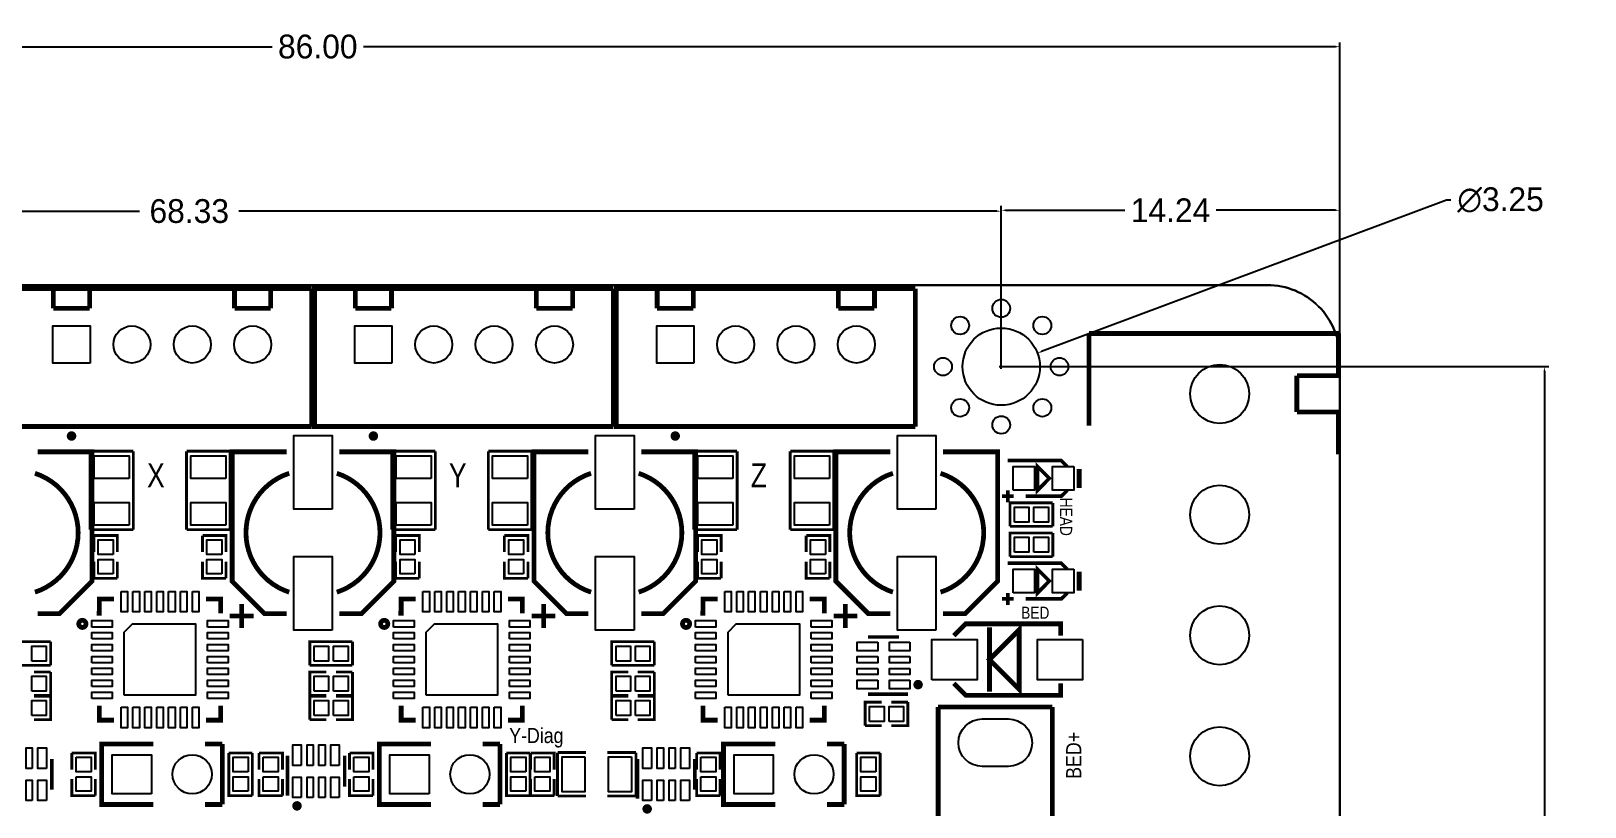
# Model space of a CAD drawing. Extents: x -24 to 87, y -10 to 57.
# Drawn here: x 21.4 to 86.8, y 24 to 56.7 of the extents above; entities that cross this region are included whole.
import ezdxf

# ---------------------------------------------------------------- set-up
doc = ezdxf.new("R2010")
doc.units = 0
doc.header["$MEASUREMENT"] = 0
doc.layers.get('0').update_dxf_attribs({"linetype": 'CONTINUOUS'})
doc.layers.get('Defpoints').update_dxf_attribs({"linetype": 'CONTINUOUS'})
doc.layers.add('ASSEMBLY', color=12, linetype='CONTINUOUS')
doc.dimstyles.get("Standard").update_dxf_attribs({"dimtxt": 0.18, "dimasz": 0.18, "dimexe": 0.18, "dimexo": 0.0625, "dimgap": 0.09, "dimtad": 0, "dimtih": 1, "dimtoh": 1, "dimzin": 0, "dimdsep": 46, "dimtxsty": 'STANDARD', "dimcen": 0.09, "dimadec": 0, "dimazin": 0, "dimtfac": 1, "dimtofl": 0, "dimtmove": 0, "dimatfit": 3, "dimfxl": 1, "dimtolj": 1, "dimtzin": 0, "dimarcsym": 0})

# ---------------------------------------------------------------- blocks, each defined once
blk = doc.blocks.new('*D8')
at = {"color": 0, "linetype": 'Continuous', "lineweight": -2}
for p, q in [((62.23, 42.608), (62.23, 49.302)), ((62.41, 49.122), (67.429, 49.122)), ((76.294, 49.122), (71.275, 49.122)), ((76.474, 41.163), (76.474, 49.302))]:
    blk.add_line(p, q, dxfattribs=at)
at = {"color": 0, "linetype": 'Continuous'}
for points in [[(62.41, 49.152), (62.41, 49.092), (62.23, 49.122)], [(76.294, 49.152), (76.294, 49.092), (76.474, 49.122)]]:
    blk.add_solid(points, dxfattribs=at)
at = {"layer": 'Defpoints', "color": 0, "linetype": 'Continuous'}
for p in [(62.23, 49.122), (62.23, 42.545), (76.474, 41.1)]:
    blk.add_point(p, dxfattribs=at)
at = {"color": 0, "linetype": 'Continuous', "insert": (69.352, 49.122), "char_height": 1, "attachment_point": 5}
blk.add_mtext('\\A1;14.24', dxfattribs=at)
blk = doc.blocks.new('*D9')
at = {"color": 0, "linetype": 'Continuous', "lineweight": -2}
for p, q in [((-6.096, 42.608), (-6.096, 49.263)), ((-5.916, 49.083), (25.977, 49.083)), ((62.05, 49.083), (30.157, 49.083)), ((62.23, 42.608), (62.23, 49.263))]:
    blk.add_line(p, q, dxfattribs=at)
at = {"color": 0, "linetype": 'Continuous'}
for points in [[(-5.916, 49.113), (-5.916, 49.053), (-6.096, 49.083)], [(62.05, 49.113), (62.05, 49.053), (62.23, 49.083)]]:
    blk.add_solid(points, dxfattribs=at)
at = {"layer": 'Defpoints', "color": 0, "linetype": 'Continuous'}
for p in [(-6.096, 49.083), (-6.096, 42.545), (62.23, 42.545)]:
    blk.add_point(p, dxfattribs=at)
at = {"color": 0, "linetype": 'Continuous', "insert": (28.067, 49.083), "char_height": 1, "attachment_point": 5}
blk.add_mtext('\\A1;68.33', dxfattribs=at)
blk = doc.blocks.new('*D10')
at = {"color": 0, "linetype": 'Continuous', "lineweight": -2}
for p, q in [((-9.525, 40.936), (-9.525, 56.182)), ((-9.345, 56.002), (31.551, 56.002)), ((76.294, 56.002), (35.398, 56.002)), ((76.474, 37.379), (76.474, 56.182))]:
    blk.add_line(p, q, dxfattribs=at)
at = {"color": 0, "linetype": 'Continuous'}
for points in [[(-9.345, 56.032), (-9.345, 55.972), (-9.525, 56.002)], [(76.294, 56.032), (76.294, 55.972), (76.474, 56.002)]]:
    blk.add_solid(points, dxfattribs=at)
at = {"layer": 'Defpoints', "color": 0, "linetype": 'Continuous'}
for p in [(-9.525, 56.002), (-9.525, 40.873), (76.474, 37.317)]:
    blk.add_point(p, dxfattribs=at)
at = {"color": 0, "linetype": 'Continuous', "insert": (33.475, 56.002), "char_height": 1, "attachment_point": 5}
blk.add_mtext('\\A1;86.00', dxfattribs=at)
blk = doc.blocks.new('*D13')
at = {"color": 0, "linetype": 'Continuous', "lineweight": -2}
for p, q in [((62.292, 42.545), (85.263, 42.545)), ((85.083, 42.365), (85.083, 22.561)), ((85.083, 1.577), (85.083, 21.381)), ((72.707, 1.397), (85.263, 1.397))]:
    blk.add_line(p, q, dxfattribs=at)
at = {"color": 0, "linetype": 'Continuous'}
for points in [[(85.053, 42.365), (85.113, 42.365), (85.083, 42.545)], [(85.053, 1.577), (85.113, 1.577), (85.083, 1.397)]]:
    blk.add_solid(points, dxfattribs=at)
at = {"layer": 'Defpoints', "color": 0, "linetype": 'Continuous'}
for p in [(62.23, 42.545), (72.644, 1.397), (85.083, 1.397)]:
    blk.add_point(p, dxfattribs=at)
at = {"color": 0, "linetype": 'Continuous', "insert": (85.083, 21.971), "char_height": 1, "attachment_point": 5}
blk.add_mtext('\\A1;41.15', dxfattribs=at)
blk = doc.blocks.new('*D15')
at = {"color": 0, "linetype": 'Continuous', "lineweight": -2}
for p, q in [((80.969, 49.554), (63.921, 43.178)), ((81.149, 49.554), (80.969, 49.554)), ((62.14, 42.545), (62.32, 42.545)), ((62.23, 42.455), (62.23, 42.635))]:
    blk.add_line(p, q, dxfattribs=at)
at = {"color": 0, "linetype": 'Continuous'}
blk.add_solid([(63.911, 43.206), (63.932, 43.149), (63.753, 43.115)], dxfattribs=at)
at = {"layer": 'Defpoints', "color": 0, "linetype": 'Continuous'}
for p in [(63.753, 43.115), (60.707, 41.975)]:
    blk.add_point(p, dxfattribs=at)
at = {"color": 0, "linetype": 'Continuous', "insert": (83.239, 49.554), "char_height": 1, "attachment_point": 5}
blk.add_mtext('\\A1;∅3.25', dxfattribs=at)

msp = doc.modelspace()

# ---------------------------------------------------------------- linework, layer by layer
at = {"layer": 'ASSEMBLY'}
msp.add_lwpolyline([(73.42632, 45.974), (-6.477, 45.974, 0.414214), (-9.525, 42.926), (-9.525, 1.016, 0.414214), (-6.477, -2.032), (73.42632, -2.032, 0.414214), (76.47432, 1.016), (76.47432, 42.926, 0.414214), (73.42632, 45.974)], format="xyb", dxfattribs=at)
for points in [[(76.47432, 42.926), (76.47432, 1.016, -0.414214), (73.42632, -2.032), (-6.477, -2.032, -0.414214), (-9.525, 1.016), (-9.525, 42.926, -0.414214), (-6.477, 45.974), (73.42632, 45.974, -0.414214)], [(61.42863, 27.72791), (62.52845, 27.72791, -1), (62.52845, 25.72893), (61.42863, 25.72893, -1)]]:
    msp.add_lwpolyline(points, format="xyb", close=True, dxfattribs=at)
for points, const_width in [([(23.99284, 40.02786), (20.63496, 40.02786), (20.63496, 45.82668), (23.99284, 45.82668)], 0.20066), ([(22.352, 45.00118), (22.352, 45.82668)], 0.20066), ([(23.876, 45.82668), (23.876, 45.00118)], 0.20066), ([(33.21304, 45.82668), (23.99284, 45.82668)], 0.20066), ([(29.972, 45.00118), (29.972, 45.82668)], 0.20066), ([(31.496, 45.82668), (31.496, 45.00118)], 0.20066), ([(33.21304, 40.02786), (33.21304, 45.82668)], 0.20066), ([(36.69284, 40.02786), (33.33496, 40.02786), (33.33496, 45.82668), (36.69284, 45.82668)], 0.20066), ([(35.052, 45.00118), (35.052, 45.82668)], 0.20066), ([(36.576, 45.82668), (36.576, 45.00118)], 0.20066), ([(45.91304, 45.82668), (36.69284, 45.82668)], 0.20066), ([(42.672, 45.00118), (42.672, 45.82668)], 0.20066), ([(44.196, 45.82668), (44.196, 45.00118)], 0.20066), ([(45.91304, 40.02786), (45.91304, 45.82668)], 0.20066), ([(49.39284, 40.02786), (46.03496, 40.02786), (46.03496, 45.82668), (49.39284, 45.82668)], 0.20066), ([(47.752, 45.00118), (47.752, 45.82668)], 0.20066), ([(49.276, 45.82668), (49.276, 45.00118)], 0.20066), ([(58.61304, 45.82668), (49.39284, 45.82668)], 0.20066), ([(55.372, 45.00118), (55.372, 45.82668)], 0.20066), ([(56.896, 45.82668), (56.896, 45.00118)], 0.20066), ([(58.61304, 40.02786), (58.61304, 45.82668)], 0.20066), ([(23.876, 45.00118), (22.352, 45.00118)], 0.20066), ([(31.496, 45.00118), (29.972, 45.00118)], 0.20066), ([(36.576, 45.00118), (35.052, 45.00118)], 0.20066), ([(44.196, 45.00118), (42.672, 45.00118)], 0.20066), ([(49.276, 45.00118), (47.752, 45.00118)], 0.20066), ([(56.896, 45.00118), (55.372, 45.00118)], 0.20066), ([(76.42098, 43.93946), (65.92062, 43.93946)], 0.20066), ([(65.92062, 40.05834), (65.92062, 43.93946)], 0.20066), ([(76.42098, 42.16146), (76.42098, 43.93946)], 0.20066), ([(74.66838, 40.63746), (74.66838, 42.16146)], 0.20066), ([(74.66838, 42.16146), (76.42098, 42.16146)], 0.20066), ([(76.42098, 40.63746), (74.66838, 40.63746)], 0.20066), ([(76.42098, 40.63746), (76.42098, 38.85946)], 0.20066), ([(23.99284, 40.02786), (33.21304, 40.02786)], 0.20066), ([(36.69284, 40.02786), (45.91304, 40.02786)], 0.20066), ([(49.39284, 40.02786), (58.61304, 40.02786)], 0.20066), ([(21.68398, 38.96106), (23.97506, 38.96106), (23.97506, 33.52038), (22.61362, 32.15894), (21.68398, 32.15894)], 0.20066), ([(23.8887, 38.989), (25.7175, 38.989)], 0.11938), ([(23.8887, 35.687), (23.8887, 38.989)], 0.11938), ([(25.7175, 38.989), (25.7175, 35.687)], 0.11938), ([(27.9527, 38.989), (29.7815, 38.989)], 0.11938), ([(27.9527, 35.687), (27.9527, 38.989)], 0.11938), ([(29.7815, 38.989), (29.7815, 35.687)], 0.11938), ([(32.16402, 38.96106), (29.87294, 38.96106), (29.87294, 33.52038), (31.23438, 32.15894), (32.16402, 32.15894)], 0.20066), ([(34.38398, 38.96106), (36.67506, 38.96106), (36.67506, 33.52038), (35.31362, 32.15894), (34.38398, 32.15894)], 0.20066), ([(36.5887, 38.989), (38.4175, 38.989)], 0.11938), ([(36.5887, 35.687), (36.5887, 38.989)], 0.11938), ([(38.4175, 38.989), (38.4175, 35.687)], 0.11938), ([(40.6527, 38.989), (42.4815, 38.989)], 0.11938), ([(40.6527, 35.687), (40.6527, 38.989)], 0.11938), ([(42.4815, 38.989), (42.4815, 35.687)], 0.11938), ([(44.86402, 38.96106), (42.57294, 38.96106), (42.57294, 33.52038), (43.93438, 32.15894), (44.86402, 32.15894)], 0.20066), ([(47.08398, 38.96106), (49.37506, 38.96106), (49.37506, 33.52038), (48.01362, 32.15894), (47.08398, 32.15894)], 0.20066), ([(49.2887, 38.989), (51.1175, 38.989)], 0.11938), ([(49.2887, 35.687), (49.2887, 38.989)], 0.11938), ([(51.1175, 38.989), (51.1175, 35.687)], 0.11938), ([(53.3527, 38.989), (55.1815, 38.989)], 0.11938), ([(53.3527, 35.687), (53.3527, 38.989)], 0.11938), ([(55.1815, 38.989), (55.1815, 35.687)], 0.11938), ([(57.56402, 38.96106), (55.27294, 38.96106), (55.27294, 33.52038), (56.63438, 32.15894), (57.56402, 32.15894)], 0.20066), ([(59.78398, 38.96106), (62.07506, 38.96106), (62.07506, 33.52038), (60.71362, 32.15894), (59.78398, 32.15894)], 0.20066), ([(62.50686, 38.5953), (64.7573, 38.5953), (65.00876, 38.34638)], 0.14986), ([(64.25692, 37.846), (63.75908, 37.34562), (63.75908, 38.34638), (64.25692, 37.846)], 0.14986), ([(65.50914, 38.24478), (65.50914, 37.44722)], 0.20066), ([(62.50686, 37.34562), (62.50686, 36.84524)], 0.14986), ([(65.00876, 37.34562), (64.7573, 37.0967), (63.2587, 37.0967)], 0.14986), ([(62.75832, 37.0967), (62.25794, 37.0967)], 0.14986), ([(64.39916, 36.8173), (62.60084, 36.8173), (62.60084, 35.8267)], 0.11938), ([(64.39916, 35.8267), (64.39916, 36.8173)], 0.11938), ([(25.7175, 35.687), (23.8887, 35.687)], 0.11938), ([(25.0444, 34.74466), (25.0444, 35.44316), (24.0538, 35.44316)], 0.11938), ([(24.0538, 34.74466), (24.0538, 35.44316)], 0.11938), ([(29.7815, 35.687), (27.9527, 35.687)], 0.11938), ([(29.6164, 34.74466), (29.6164, 35.44316), (28.6258, 35.44316)], 0.11938), ([(28.6258, 34.74466), (28.6258, 35.44316)], 0.11938), ([(38.4175, 35.687), (36.5887, 35.687)], 0.11938), ([(37.7444, 34.74466), (37.7444, 35.44316), (36.7538, 35.44316)], 0.11938), ([(36.7538, 34.74466), (36.7538, 35.44316)], 0.11938), ([(42.4815, 35.687), (40.6527, 35.687)], 0.11938), ([(42.3164, 34.74466), (42.3164, 35.44316), (41.3258, 35.44316)], 0.11938), ([(41.3258, 34.74466), (41.3258, 35.44316)], 0.11938), ([(51.1175, 35.687), (49.2887, 35.687)], 0.11938), ([(50.4444, 34.74466), (50.4444, 35.44316), (49.4538, 35.44316)], 0.11938), ([(49.4538, 34.74466), (49.4538, 35.44316)], 0.11938), ([(55.1815, 35.687), (53.3527, 35.687)], 0.11938), ([(55.0164, 34.74466), (55.0164, 35.44316), (54.0258, 35.44316)], 0.11938), ([(54.0258, 34.74466), (54.0258, 35.44316)], 0.11938), ([(64.39916, 35.8267), (62.60084, 35.8267)], 0.11938), ([(64.39916, 35.5473), (62.60084, 35.5473), (62.60084, 34.5567)], 0.11938), ([(64.39916, 34.5567), (64.39916, 35.5473)], 0.11938), ([(24.0538, 34.34334), (24.0538, 33.64484), (25.0444, 33.64484)], 0.11938), ([(25.0444, 34.34334), (25.0444, 33.64484)], 0.11938), ([(28.6258, 34.34334), (28.6258, 33.64484), (29.6164, 33.64484)], 0.11938), ([(29.6164, 34.34334), (29.6164, 33.64484)], 0.11938), ([(36.7538, 34.34334), (36.7538, 33.64484), (37.7444, 33.64484)], 0.11938), ([(37.7444, 34.34334), (37.7444, 33.64484)], 0.11938), ([(41.3258, 34.34334), (41.3258, 33.64484), (42.3164, 33.64484)], 0.11938), ([(42.3164, 34.34334), (42.3164, 33.64484)], 0.11938), ([(49.4538, 34.34334), (49.4538, 33.64484), (50.4444, 33.64484)], 0.11938), ([(50.4444, 34.34334), (50.4444, 33.64484)], 0.11938), ([(54.0258, 34.34334), (54.0258, 33.64484), (55.0164, 33.64484)], 0.11938), ([(55.0164, 34.34334), (55.0164, 33.64484)], 0.11938), ([(62.50686, 34.2773), (64.7573, 34.2773), (65.00876, 34.02838)], 0.14986), ([(64.39916, 34.5567), (62.60084, 34.5567)], 0.11938), ([(64.25692, 33.528), (63.75908, 33.02762), (63.75908, 34.02838), (64.25692, 33.528)], 0.14986), ([(65.50914, 33.92678), (65.50914, 33.12922)], 0.20066), ([(24.17064, 32.16656), (24.28494, 32.16656), (24.28494, 32.77616), (24.89454, 32.77616)], 0.20066), ([(29.38526, 32.16656), (29.38526, 32.77616), (28.77566, 32.77616)], 0.20066), ([(36.87064, 32.16656), (36.98494, 32.16656), (36.98494, 32.77616), (37.59454, 32.77616)], 0.20066), ([(42.08526, 32.16656), (42.08526, 32.77616), (41.47566, 32.77616)], 0.20066), ([(49.57064, 32.16656), (49.68494, 32.16656), (49.68494, 32.77616), (50.29454, 32.77616)], 0.20066), ([(54.78526, 32.16656), (54.78526, 32.77616), (54.17566, 32.77616)], 0.20066), ([(62.75832, 32.7787), (62.25794, 32.7787)], 0.14986), ([(62.50686, 33.02762), (62.50686, 32.52724)], 0.14986), ([(65.00876, 33.02762), (64.7573, 32.7787), (63.2587, 32.7787)], 0.14986), ([(30.77464, 32.05988), (29.77388, 32.05988)], 0.20066), ([(30.27426, 32.56026), (30.27426, 31.5595)], 0.20066), ([(43.47464, 32.05988), (42.47388, 32.05988)], 0.20066), ([(42.97426, 32.56026), (42.97426, 31.5595)], 0.20066), ([(56.17464, 32.05988), (55.17388, 32.05988)], 0.20066), ([(55.67426, 32.56026), (55.67426, 31.5595)], 0.20066), ([(60.23356, 31.22676), (60.73394, 31.72714), (64.73444, 31.72714), (64.73444, 31.22676)], 0.20066), ([(61.7347, 30.226), (62.98438, 28.97632), (62.98438, 31.47568), (61.7347, 30.226)], 0.20066), ([(61.7347, 31.57474), (61.7347, 28.87726)], 0.20066), ([(22.23516, 30.9753), (20.43684, 30.9753), (20.43684, 29.9847)], 0.11938), ([(22.23516, 29.9847), (22.23516, 30.9753)], 0.11938), ([(34.93516, 30.9753), (33.13684, 30.9753), (33.13684, 29.9847)], 0.11938), ([(34.93516, 29.9847), (34.93516, 30.9753)], 0.11938), ([(47.63516, 30.9753), (45.83684, 30.9753), (45.83684, 29.9847)], 0.11938), ([(47.63516, 29.9847), (47.63516, 30.9753)], 0.11938), ([(57.92724, 31.17596), (56.62676, 31.17596)], 0.14986), ([(22.23516, 29.9847), (20.43684, 29.9847)], 0.11938), ([(21.53666, 28.7147), (22.23516, 28.7147), (22.23516, 29.7053)], 0.11938), ([(21.53666, 29.7053), (22.23516, 29.7053)], 0.11938), ([(34.93516, 29.9847), (33.13684, 29.9847)], 0.11938), ([(33.83534, 29.7053), (33.13684, 29.7053), (33.13684, 28.7147)], 0.11938), ([(34.23666, 28.7147), (34.93516, 28.7147), (34.93516, 29.7053)], 0.11938), ([(34.23666, 29.7053), (34.93516, 29.7053)], 0.11938), ([(47.63516, 29.9847), (45.83684, 29.9847)], 0.11938), ([(46.53534, 29.7053), (45.83684, 29.7053), (45.83684, 28.7147)], 0.11938), ([(46.93666, 28.7147), (47.63516, 28.7147), (47.63516, 29.7053)], 0.11938), ([(46.93666, 29.7053), (47.63516, 29.7053)], 0.11938), ([(33.83534, 28.7147), (33.13684, 28.7147)], 0.11938), ([(46.53534, 28.7147), (45.83684, 28.7147)], 0.11938), ([(58.30824, 28.76804), (56.62676, 28.76804)], 0.14986), ([(64.73444, 29.22524), (64.73444, 28.72486), (60.73394, 28.72486), (60.23356, 29.22524)], 0.20066), ([(21.53666, 27.6987), (22.23516, 27.6987), (22.23516, 28.6893)], 0.11938), ([(21.53666, 28.6893), (22.23516, 28.6893)], 0.11938), ([(24.28494, 28.28544), (24.28494, 27.67584), (24.89454, 27.67584)], 0.20066), ([(29.38526, 28.28544), (29.38526, 27.67584), (28.77566, 27.67584)], 0.20066), ([(33.83534, 28.6893), (33.13684, 28.6893), (33.13684, 27.6987)], 0.11938), ([(34.23666, 27.6987), (34.93516, 27.6987), (34.93516, 28.6893)], 0.11938), ([(34.23666, 28.6893), (34.93516, 28.6893)], 0.11938), ([(36.98494, 28.28544), (36.98494, 27.67584), (37.59454, 27.67584)], 0.20066), ([(42.08526, 28.28544), (42.08526, 27.67584), (41.47566, 27.67584)], 0.20066), ([(46.53534, 28.6893), (45.83684, 28.6893), (45.83684, 27.6987)], 0.11938), ([(46.93666, 27.6987), (47.63516, 27.6987), (47.63516, 28.6893)], 0.11938), ([(46.93666, 28.6893), (47.63516, 28.6893)], 0.11938), ([(49.68494, 28.28544), (49.68494, 27.67584), (50.29454, 27.67584)], 0.20066), ([(54.78526, 28.28544), (54.78526, 27.67584), (54.17566, 27.67584)], 0.20066), ([(57.20334, 28.4353), (56.50484, 28.4353), (56.50484, 27.4447)], 0.11938), ([(57.60466, 27.4447), (58.30316, 27.4447), (58.30316, 28.4353)], 0.11938), ([(57.60466, 28.4353), (58.30316, 28.4353)], 0.11938), ([(59.5757, 28.22702), (59.5757, 13.52804)], 0.20066), ([(64.3763, 28.22702), (59.5757, 28.22702)], 0.20066), ([(64.3763, 28.22702), (64.3763, 13.52804)], 0.20066), ([(33.83534, 27.6987), (33.13684, 27.6987)], 0.11938), ([(46.53534, 27.6987), (45.83684, 27.6987)], 0.11938), ([(57.20334, 27.4447), (56.50484, 27.4447)], 0.11938), ([(24.1173, 25.60066), (24.1173, 26.29916), (23.1267, 26.29916)], 0.11938), ([(23.1267, 25.60066), (23.1267, 26.29916)], 0.11938), ([(26.56078, 24.13), (24.38146, 24.13), (24.38146, 26.67), (26.56078, 26.67)], 0.20066), ([(29.46146, 26.67), (28.73248, 26.67)], 0.20066), ([(29.46146, 24.13), (29.46146, 26.67)], 0.20066), ([(29.7307, 26.29916), (29.7307, 24.50084), (30.7213, 24.50084)], 0.11938), ([(30.7213, 26.29916), (29.7307, 26.29916)], 0.11938), ([(30.7213, 26.29916), (30.7213, 24.50084)], 0.11938), ([(31.9913, 25.60066), (31.9913, 26.29916), (31.0007, 26.29916)], 0.11938), ([(31.0007, 25.60066), (31.0007, 26.29916)], 0.11938), ([(32.19704, 24.49576), (32.19704, 26.17724)], 0.14986), ([(34.60496, 24.87676), (34.60496, 26.17724)], 0.14986), ([(35.8013, 25.60066), (35.8013, 26.29916), (34.8107, 26.29916)], 0.11938), ([(34.8107, 25.60066), (34.8107, 26.29916)], 0.11938), ([(38.24478, 24.13), (36.06546, 24.13), (36.06546, 26.67), (38.24478, 26.67)], 0.20066), ([(41.14546, 26.67), (40.41648, 26.67)], 0.20066), ([(41.14546, 24.13), (41.14546, 26.67)], 0.20066), ([(41.4147, 26.29916), (41.4147, 24.50084), (42.4053, 24.50084)], 0.11938), ([(42.4053, 26.29916), (41.4147, 26.29916)], 0.11938), ([(42.4053, 26.29916), (42.4053, 24.50084)], 0.11938), ([(43.4213, 25.60066), (43.4213, 26.29916), (42.4307, 26.29916)], 0.11938), ([(42.4307, 25.60066), (42.4307, 26.29916)], 0.11938), ([(43.561, 26.3144), (44.76242, 26.3144)], 0.11938), ([(43.561, 24.4856), (43.561, 26.3144)], 0.11938), ([(46.863, 26.3144), (45.66158, 26.3144)], 0.11938), ([(46.863, 26.3144), (46.863, 24.4856)], 0.11938), ([(50.4063, 25.60066), (50.4063, 26.29916), (49.4157, 26.29916)], 0.11938), ([(49.4157, 25.60066), (49.4157, 26.29916)], 0.11938), ([(52.72278, 24.13), (50.54346, 24.13), (50.54346, 26.67), (52.72278, 26.67)], 0.20066), ([(55.62346, 26.67), (54.89448, 26.67)], 0.20066), ([(55.62346, 24.13), (55.62346, 26.67)], 0.20066), ([(56.1467, 26.29916), (56.1467, 24.50084), (57.1373, 24.50084)], 0.11938), ([(57.1373, 26.29916), (56.1467, 26.29916)], 0.11938), ([(57.1373, 26.29916), (57.1373, 24.50084)], 0.11938), ([(22.28596, 24.74976), (22.28596, 26.05024)], 0.14986), ([(46.92904, 24.36876), (46.92904, 26.05024)], 0.14986), ([(49.33696, 24.74976), (49.33696, 26.05024)], 0.14986), ([(23.1267, 25.19934), (23.1267, 24.50084), (24.1173, 24.50084)], 0.11938), ([(24.1173, 25.19934), (24.1173, 24.50084)], 0.11938), ([(31.0007, 25.19934), (31.0007, 24.50084), (31.9913, 24.50084)], 0.11938), ([(31.9913, 25.19934), (31.9913, 24.50084)], 0.11938), ([(34.8107, 25.19934), (34.8107, 24.50084), (35.8013, 24.50084)], 0.11938), ([(35.8013, 25.19934), (35.8013, 24.50084)], 0.11938), ([(42.4307, 25.19934), (42.4307, 24.50084), (43.4213, 24.50084)], 0.11938), ([(43.4213, 25.19934), (43.4213, 24.50084)], 0.11938), ([(49.4157, 25.19934), (49.4157, 24.50084), (50.4063, 24.50084)], 0.11938), ([(50.4063, 25.19934), (50.4063, 24.50084)], 0.11938), ([(28.73248, 24.13), (29.46146, 24.13)], 0.20066), ([(40.41648, 24.13), (41.14546, 24.13)], 0.20066), ([(43.561, 24.4856), (44.76242, 24.4856)], 0.11938), ([(46.863, 24.4856), (45.66158, 24.4856)], 0.11938), ([(54.89448, 24.13), (55.62346, 24.13)], 0.20066)]:
    msp.add_lwpolyline(points, dxfattribs=dict(at, const_width=const_width))
for points in [[(23.89378, 42.6974), (22.33422, 42.6974), (22.33422, 44.25696), (23.89378, 44.25696)], [(36.59378, 42.6974), (35.03422, 42.6974), (35.03422, 44.25696), (36.59378, 44.25696)], [(49.29378, 42.6974), (47.73422, 42.6974), (47.73422, 44.25696), (49.29378, 44.25696)], [(34.08426, 36.55568), (32.46374, 36.55568), (32.46374, 39.65448), (34.08426, 39.65448)], [(46.78426, 36.55568), (45.16374, 36.55568), (45.16374, 39.65448), (46.78426, 39.65448)], [(59.48426, 36.55568), (57.86374, 36.55568), (57.86374, 39.65448), (59.48426, 39.65448)], [(25.53843, 37.83838), (24.06777, 37.83838), (24.06777, 38.7985), (25.53843, 38.7985)], [(29.60243, 37.83838), (28.13177, 37.83838), (28.13177, 38.7985), (29.60243, 38.7985)], [(38.23843, 37.83838), (36.76777, 37.83838), (36.76777, 38.7985), (38.23843, 38.7985)], [(42.30243, 37.83838), (40.83177, 37.83838), (40.83177, 38.7985), (42.30243, 38.7985)], [(50.93843, 37.83838), (49.46777, 37.83838), (49.46777, 38.7985), (50.93843, 38.7985)], [(55.00243, 37.83838), (53.53177, 37.83838), (53.53177, 38.7985), (55.00243, 38.7985)], [(62.73292, 37.34562), (62.73292, 38.34638), (63.63208, 38.34638), (63.63208, 37.34562)], [(65.28308, 38.34638), (65.28308, 37.34562), (64.38392, 37.34562), (64.38392, 38.34638)], [(25.53843, 35.8775), (24.06777, 35.8775), (24.06777, 36.83762), (25.53843, 36.83762)], [(29.60243, 35.8775), (28.13177, 35.8775), (28.13177, 36.83762), (29.60243, 36.83762)], [(38.23843, 35.8775), (36.76777, 35.8775), (36.76777, 36.83762), (38.23843, 36.83762)], [(42.30243, 35.8775), (40.83177, 35.8775), (40.83177, 36.83762), (42.30243, 36.83762)], [(50.93843, 35.8775), (49.46777, 35.8775), (49.46777, 36.83762), (50.93843, 36.83762)], [(55.00243, 35.8775), (53.53177, 35.8775), (53.53177, 36.83762), (55.00243, 36.83762)], [(62.78626, 36.00704), (62.78626, 36.63696), (63.39586, 36.63696), (63.39586, 36.00704)], [(63.60414, 36.00704), (63.60414, 36.63696), (64.21374, 36.63696), (64.21374, 36.00704)], [(62.78626, 34.73704), (62.78626, 35.36696), (63.39586, 35.36696), (63.39586, 34.73704)], [(63.60414, 34.73704), (63.60414, 35.36696), (64.21374, 35.36696), (64.21374, 34.73704)], [(24.86406, 34.64814), (24.23414, 34.64814), (24.23414, 35.25774), (24.86406, 35.25774)], [(29.43606, 34.64814), (28.80614, 34.64814), (28.80614, 35.25774), (29.43606, 35.25774)], [(37.56406, 34.64814), (36.93414, 34.64814), (36.93414, 35.25774), (37.56406, 35.25774)], [(42.13606, 34.64814), (41.50614, 34.64814), (41.50614, 35.25774), (42.13606, 35.25774)], [(50.26406, 34.64814), (49.63414, 34.64814), (49.63414, 35.25774), (50.26406, 35.25774)], [(54.83606, 34.64814), (54.20614, 34.64814), (54.20614, 35.25774), (54.83606, 35.25774)], [(24.86406, 33.83026), (24.23414, 33.83026), (24.23414, 34.43986), (24.86406, 34.43986)], [(29.43606, 33.83026), (28.80614, 33.83026), (28.80614, 34.43986), (29.43606, 34.43986)], [(34.08426, 31.46552), (32.46374, 31.46552), (32.46374, 34.56432), (34.08426, 34.56432)], [(37.56406, 33.83026), (36.93414, 33.83026), (36.93414, 34.43986), (37.56406, 34.43986)], [(42.13606, 33.83026), (41.50614, 33.83026), (41.50614, 34.43986), (42.13606, 34.43986)], [(46.78426, 31.46552), (45.16374, 31.46552), (45.16374, 34.56432), (46.78426, 34.56432)], [(50.26406, 33.83026), (49.63414, 33.83026), (49.63414, 34.43986), (50.26406, 34.43986)], [(54.83606, 33.83026), (54.20614, 33.83026), (54.20614, 34.43986), (54.83606, 34.43986)], [(59.48426, 31.46552), (57.86374, 31.46552), (57.86374, 34.56432), (59.48426, 34.56432)], [(62.73292, 33.02762), (62.73292, 34.02838), (63.63208, 34.02838), (63.63208, 33.02762)], [(65.28308, 34.02838), (65.28308, 33.02762), (64.38392, 33.02762), (64.38392, 34.02838)], [(25.19934, 33.09239), (25.46858, 33.09239), (25.46858, 32.23133), (25.19934, 32.23133)], [(25.69972, 33.09239), (25.96896, 33.09239), (25.96896, 32.23133), (25.69972, 32.23133)], [(26.2001, 33.09239), (26.46934, 33.09239), (26.46934, 32.23133), (26.2001, 32.23133)], [(26.70048, 33.09239), (26.96972, 33.09239), (26.96972, 32.23133), (26.70048, 32.23133)], [(27.20086, 33.09239), (27.4701, 33.09239), (27.4701, 32.23133), (27.20086, 32.23133)], [(27.70124, 33.09239), (27.97048, 33.09239), (27.97048, 32.23133), (27.70124, 32.23133)], [(28.20162, 33.09239), (28.47086, 33.09239), (28.47086, 32.23133), (28.20162, 32.23133)], [(37.89934, 33.09239), (38.16858, 33.09239), (38.16858, 32.23133), (37.89934, 32.23133)], [(38.39972, 33.09239), (38.66896, 33.09239), (38.66896, 32.23133), (38.39972, 32.23133)], [(38.9001, 33.09239), (39.16934, 33.09239), (39.16934, 32.23133), (38.9001, 32.23133)], [(39.40048, 33.09239), (39.66972, 33.09239), (39.66972, 32.23133), (39.40048, 32.23133)], [(39.90086, 33.09239), (40.1701, 33.09239), (40.1701, 32.23133), (39.90086, 32.23133)], [(40.40124, 33.09239), (40.67048, 33.09239), (40.67048, 32.23133), (40.40124, 32.23133)], [(40.90162, 33.09239), (41.17086, 33.09239), (41.17086, 32.23133), (40.90162, 32.23133)], [(50.59934, 33.09239), (50.86858, 33.09239), (50.86858, 32.23133), (50.59934, 32.23133)], [(51.09972, 33.09239), (51.36896, 33.09239), (51.36896, 32.23133), (51.09972, 32.23133)], [(51.6001, 33.09239), (51.86934, 33.09239), (51.86934, 32.23133), (51.6001, 32.23133)], [(52.10048, 33.09239), (52.36972, 33.09239), (52.36972, 32.23133), (52.10048, 32.23133)], [(52.60086, 33.09239), (52.8701, 33.09239), (52.8701, 32.23133), (52.60086, 32.23133)], [(53.10124, 33.09239), (53.37048, 33.09239), (53.37048, 32.23133), (53.10124, 32.23133)], [(53.60162, 33.09239), (53.87086, 33.09239), (53.87086, 32.23133), (53.60162, 32.23133)], [(23.96744, 31.59252), (23.96744, 31.86176), (24.8285, 31.86176), (24.8285, 31.59252)], [(25.33396, 28.72486), (25.33396, 31.37662), (25.68448, 31.72714), (28.33624, 31.72714), (28.33624, 28.72486)], [(28.83916, 31.59252), (28.83916, 31.86176), (29.70022, 31.86176), (29.70022, 31.59252)], [(36.66744, 31.59252), (36.66744, 31.86176), (37.5285, 31.86176), (37.5285, 31.59252)], [(38.03396, 28.72486), (38.03396, 31.37662), (38.38448, 31.72714), (41.03624, 31.72714), (41.03624, 28.72486)], [(41.53916, 31.59252), (41.53916, 31.86176), (42.40022, 31.86176), (42.40022, 31.59252)], [(49.36744, 31.59252), (49.36744, 31.86176), (50.2285, 31.86176), (50.2285, 31.59252)], [(50.73396, 28.72486), (50.73396, 31.37662), (51.08448, 31.72714), (53.73624, 31.72714), (53.73624, 28.72486)], [(54.23916, 31.59252), (54.23916, 31.86176), (55.10022, 31.86176), (55.10022, 31.59252)], [(21.44014, 30.16504), (21.44014, 30.79496), (22.04974, 30.79496), (22.04974, 30.16504)], [(23.96744, 31.09214), (23.96744, 31.36138), (24.8285, 31.36138), (24.8285, 31.09214)], [(23.96744, 30.59176), (23.96744, 30.861), (24.8285, 30.861), (24.8285, 30.59176)], [(28.83916, 31.09214), (28.83916, 31.36138), (29.70022, 31.36138), (29.70022, 31.09214)], [(28.83916, 30.59176), (28.83916, 30.861), (29.70022, 30.861), (29.70022, 30.59176)], [(33.32226, 30.16504), (33.32226, 30.79496), (33.93186, 30.79496), (33.93186, 30.16504)], [(34.14014, 30.16504), (34.14014, 30.79496), (34.74974, 30.79496), (34.74974, 30.16504)], [(36.66744, 31.09214), (36.66744, 31.36138), (37.5285, 31.36138), (37.5285, 31.09214)], [(36.66744, 30.59176), (36.66744, 30.861), (37.5285, 30.861), (37.5285, 30.59176)], [(41.53916, 31.09214), (41.53916, 31.36138), (42.40022, 31.36138), (42.40022, 31.09214)], [(41.53916, 30.59176), (41.53916, 30.861), (42.40022, 30.861), (42.40022, 30.59176)], [(46.02226, 30.16504), (46.02226, 30.79496), (46.63186, 30.79496), (46.63186, 30.16504)], [(46.84014, 30.16504), (46.84014, 30.79496), (47.44974, 30.79496), (47.44974, 30.16504)], [(49.36744, 31.09214), (49.36744, 31.36138), (50.2285, 31.36138), (50.2285, 31.09214)], [(49.36744, 30.59176), (49.36744, 30.861), (50.2285, 30.861), (50.2285, 30.59176)], [(54.23916, 31.09214), (54.23916, 31.36138), (55.10022, 31.36138), (55.10022, 31.09214)], [(54.23916, 30.59176), (54.23916, 30.861), (55.10022, 30.861), (55.10022, 30.59176)], [(57.03189, 30.95244), (57.03189, 30.59176), (56.17083, 30.59176), (56.17083, 30.95244)], [(58.38317, 30.95244), (58.38317, 30.59176), (57.52211, 30.59176), (57.52211, 30.95244)], [(59.31408, 29.3751), (59.31408, 31.07436), (61.214, 31.07436), (61.214, 29.3751)], [(65.65392, 31.07563), (65.65392, 29.37637), (63.754, 29.37637), (63.754, 31.07563)], [(23.96744, 30.09138), (23.96744, 30.36062), (24.8285, 30.36062), (24.8285, 30.09138)], [(28.83916, 30.09138), (28.83916, 30.36062), (29.70022, 30.36062), (29.70022, 30.09138)], [(36.66744, 30.09138), (36.66744, 30.36062), (37.5285, 30.36062), (37.5285, 30.09138)], [(41.53916, 30.09138), (41.53916, 30.36062), (42.40022, 30.36062), (42.40022, 30.09138)], [(49.36744, 30.09138), (49.36744, 30.36062), (50.2285, 30.36062), (50.2285, 30.09138)], [(54.23916, 30.09138), (54.23916, 30.36062), (55.10022, 30.36062), (55.10022, 30.09138)], [(57.03189, 30.35046), (57.03189, 30.09138), (56.17083, 30.09138), (56.17083, 30.35046)], [(58.38317, 30.35046), (58.38317, 30.09138), (57.52211, 30.09138), (57.52211, 30.35046)], [(21.44014, 28.89504), (21.44014, 29.52496), (22.04974, 29.52496), (22.04974, 28.89504)], [(23.96744, 29.591), (23.96744, 29.86024), (24.8285, 29.86024), (24.8285, 29.591)], [(28.83916, 29.591), (28.83916, 29.86024), (29.70022, 29.86024), (29.70022, 29.591)], [(33.32226, 28.89504), (33.32226, 29.52496), (33.93186, 29.52496), (33.93186, 28.89504)], [(34.14014, 28.89504), (34.14014, 29.52496), (34.74974, 29.52496), (34.74974, 28.89504)], [(36.66744, 29.591), (36.66744, 29.86024), (37.5285, 29.86024), (37.5285, 29.591)], [(41.53916, 29.591), (41.53916, 29.86024), (42.40022, 29.86024), (42.40022, 29.591)], [(46.02226, 28.89504), (46.02226, 29.52496), (46.63186, 29.52496), (46.63186, 28.89504)], [(46.84014, 28.89504), (46.84014, 29.52496), (47.44974, 29.52496), (47.44974, 28.89504)], [(49.36744, 29.591), (49.36744, 29.86024), (50.2285, 29.86024), (50.2285, 29.591)], [(54.23916, 29.591), (54.23916, 29.86024), (55.10022, 29.86024), (55.10022, 29.591)], [(57.03189, 29.85262), (57.03189, 29.59354), (56.17083, 29.59354), (56.17083, 29.85262)], [(58.38317, 29.85262), (58.38317, 29.59354), (57.52211, 29.59354), (57.52211, 29.85262)], [(23.96744, 29.09062), (23.96744, 29.35986), (24.8285, 29.35986), (24.8285, 29.09062)], [(23.96744, 28.59024), (23.96744, 28.85948), (24.8285, 28.85948), (24.8285, 28.59024)], [(28.83916, 29.09062), (28.83916, 29.35986), (29.70022, 29.35986), (29.70022, 29.09062)], [(28.83916, 28.59024), (28.83916, 28.85948), (29.70022, 28.85948), (29.70022, 28.59024)], [(36.66744, 29.09062), (36.66744, 29.35986), (37.5285, 29.35986), (37.5285, 29.09062)], [(36.66744, 28.59024), (36.66744, 28.85948), (37.5285, 28.85948), (37.5285, 28.59024)], [(41.53916, 29.09062), (41.53916, 29.35986), (42.40022, 29.35986), (42.40022, 29.09062)], [(41.53916, 28.59024), (41.53916, 28.85948), (42.40022, 28.85948), (42.40022, 28.59024)], [(49.36744, 29.09062), (49.36744, 29.35986), (50.2285, 29.35986), (50.2285, 29.09062)], [(49.36744, 28.59024), (49.36744, 28.85948), (50.2285, 28.85948), (50.2285, 28.59024)], [(54.23916, 29.09062), (54.23916, 29.35986), (55.10022, 29.35986), (55.10022, 29.09062)], [(54.23916, 28.59024), (54.23916, 28.85948), (55.10022, 28.85948), (55.10022, 28.59024)], [(57.03189, 29.35224), (57.03189, 28.99156), (56.17083, 28.99156), (56.17083, 29.35224)], [(58.38317, 29.35224), (58.38317, 28.99156), (57.52211, 28.99156), (57.52211, 29.35224)], [(21.44014, 27.87904), (21.44014, 28.50896), (22.04974, 28.50896), (22.04974, 27.87904)], [(25.19934, 28.22067), (25.46858, 28.22067), (25.46858, 27.35961), (25.19934, 27.35961)], [(25.69972, 28.22067), (25.96896, 28.22067), (25.96896, 27.35961), (25.69972, 27.35961)], [(26.2001, 28.22067), (26.46934, 28.22067), (26.46934, 27.35961), (26.2001, 27.35961)], [(26.70048, 28.22067), (26.96972, 28.22067), (26.96972, 27.35961), (26.70048, 27.35961)], [(27.20086, 28.22067), (27.4701, 28.22067), (27.4701, 27.35961), (27.20086, 27.35961)], [(27.70124, 28.22067), (27.97048, 28.22067), (27.97048, 27.35961), (27.70124, 27.35961)], [(28.20162, 28.22067), (28.47086, 28.22067), (28.47086, 27.35961), (28.20162, 27.35961)], [(33.32226, 27.87904), (33.32226, 28.50896), (33.93186, 28.50896), (33.93186, 27.87904)], [(34.14014, 27.87904), (34.14014, 28.50896), (34.74974, 28.50896), (34.74974, 27.87904)], [(37.89934, 28.22067), (38.16858, 28.22067), (38.16858, 27.35961), (37.89934, 27.35961)], [(38.39972, 28.22067), (38.66896, 28.22067), (38.66896, 27.35961), (38.39972, 27.35961)], [(38.9001, 28.22067), (39.16934, 28.22067), (39.16934, 27.35961), (38.9001, 27.35961)], [(39.40048, 28.22067), (39.66972, 28.22067), (39.66972, 27.35961), (39.40048, 27.35961)], [(39.90086, 28.22067), (40.1701, 28.22067), (40.1701, 27.35961), (39.90086, 27.35961)], [(40.40124, 28.22067), (40.67048, 28.22067), (40.67048, 27.35961), (40.40124, 27.35961)], [(40.90162, 28.22067), (41.17086, 28.22067), (41.17086, 27.35961), (40.90162, 27.35961)], [(46.02226, 27.87904), (46.02226, 28.50896), (46.63186, 28.50896), (46.63186, 27.87904)], [(46.84014, 27.87904), (46.84014, 28.50896), (47.44974, 28.50896), (47.44974, 27.87904)], [(50.59934, 28.22067), (50.86858, 28.22067), (50.86858, 27.35961), (50.59934, 27.35961)], [(51.09972, 28.22067), (51.36896, 28.22067), (51.36896, 27.35961), (51.09972, 27.35961)], [(51.6001, 28.22067), (51.86934, 28.22067), (51.86934, 27.35961), (51.6001, 27.35961)], [(52.10048, 28.22067), (52.36972, 28.22067), (52.36972, 27.35961), (52.10048, 27.35961)], [(52.60086, 28.22067), (52.8701, 28.22067), (52.8701, 27.35961), (52.60086, 27.35961)], [(53.10124, 28.22067), (53.37048, 28.22067), (53.37048, 27.35961), (53.10124, 27.35961)], [(53.60162, 28.22067), (53.87086, 28.22067), (53.87086, 27.35961), (53.60162, 27.35961)], [(56.69026, 27.62504), (56.69026, 28.25496), (57.29986, 28.25496), (57.29986, 27.62504)], [(57.50814, 27.62504), (57.50814, 28.25496), (58.11774, 28.25496), (58.11774, 27.62504)], [(21.46046, 25.64511), (21.20138, 25.64511), (21.20138, 26.50617), (21.46046, 26.50617)], [(22.06244, 25.64511), (21.70176, 25.64511), (21.70176, 26.50617), (22.06244, 26.50617)], [(26.47696, 24.5745), (24.82596, 24.5745), (24.82596, 26.2255), (26.47696, 26.2255)], [(32.78124, 25.77211), (32.42056, 25.77211), (32.42056, 26.63317), (32.78124, 26.63317)], [(33.28162, 25.77211), (33.02254, 25.77211), (33.02254, 26.63317), (33.28162, 26.63317)], [(33.77946, 25.77211), (33.52038, 25.77211), (33.52038, 26.63317), (33.77946, 26.63317)], [(34.38144, 25.77211), (34.02076, 25.77211), (34.02076, 26.63317), (34.38144, 26.63317)], [(38.16096, 24.5745), (36.50996, 24.5745), (36.50996, 26.2255), (38.16096, 26.2255)], [(47.51324, 25.64511), (47.15256, 25.64511), (47.15256, 26.50617), (47.51324, 26.50617)], [(48.01362, 25.64511), (47.75454, 25.64511), (47.75454, 26.50617), (48.01362, 26.50617)], [(48.51146, 25.64511), (48.25238, 25.64511), (48.25238, 26.50617), (48.51146, 26.50617)], [(49.11344, 25.64511), (48.75276, 25.64511), (48.75276, 26.50617), (49.11344, 26.50617)], [(52.63896, 24.5745), (50.98796, 24.5745), (50.98796, 26.2255), (52.63896, 26.2255)], [(23.30704, 26.11374), (23.93696, 26.11374), (23.93696, 25.50414), (23.30704, 25.50414)], [(30.54096, 25.50414), (29.91104, 25.50414), (29.91104, 26.11374), (30.54096, 26.11374)], [(31.18104, 26.11374), (31.81096, 26.11374), (31.81096, 25.50414), (31.18104, 25.50414)], [(34.99104, 26.11374), (35.62096, 26.11374), (35.62096, 25.50414), (34.99104, 25.50414)], [(42.22496, 25.50414), (41.59504, 25.50414), (41.59504, 26.11374), (42.22496, 26.11374)], [(42.61104, 26.11374), (43.24096, 26.11374), (43.24096, 25.50414), (42.61104, 25.50414)], [(44.71162, 26.13533), (44.71162, 24.66467), (43.7515, 24.66467), (43.7515, 26.13533)], [(46.6725, 26.13533), (46.6725, 24.66467), (45.71238, 24.66467), (45.71238, 26.13533)], [(49.59604, 26.11374), (50.22596, 26.11374), (50.22596, 25.50414), (49.59604, 25.50414)], [(56.95696, 25.50414), (56.32704, 25.50414), (56.32704, 26.11374), (56.95696, 26.11374)], [(21.46046, 24.29383), (21.20138, 24.29383), (21.20138, 25.15489), (21.46046, 25.15489)], [(22.06244, 24.29383), (21.70176, 24.29383), (21.70176, 25.15489), (22.06244, 25.15489)], [(23.30704, 25.29586), (23.93696, 25.29586), (23.93696, 24.68626), (23.30704, 24.68626)], [(30.54096, 24.68626), (29.91104, 24.68626), (29.91104, 25.29586), (30.54096, 25.29586)], [(31.18104, 25.29586), (31.81096, 25.29586), (31.81096, 24.68626), (31.18104, 24.68626)], [(32.78124, 24.42083), (32.42056, 24.42083), (32.42056, 25.28189), (32.78124, 25.28189)], [(33.28162, 24.42083), (33.02254, 24.42083), (33.02254, 25.28189), (33.28162, 25.28189)], [(33.77946, 24.42083), (33.52038, 24.42083), (33.52038, 25.28189), (33.77946, 25.28189)], [(34.38144, 24.42083), (34.02076, 24.42083), (34.02076, 25.28189), (34.38144, 25.28189)], [(34.99104, 25.29586), (35.62096, 25.29586), (35.62096, 24.68626), (34.99104, 24.68626)], [(42.22496, 24.68626), (41.59504, 24.68626), (41.59504, 25.29586), (42.22496, 25.29586)], [(42.61104, 25.29586), (43.24096, 25.29586), (43.24096, 24.68626), (42.61104, 24.68626)], [(47.51324, 24.29383), (47.15256, 24.29383), (47.15256, 25.15489), (47.51324, 25.15489)], [(48.01362, 24.29383), (47.75454, 24.29383), (47.75454, 25.15489), (48.01362, 25.15489)], [(48.51146, 24.29383), (48.25238, 24.29383), (48.25238, 25.15489), (48.51146, 25.15489)], [(49.11344, 24.29383), (48.75276, 24.29383), (48.75276, 25.15489), (49.11344, 25.15489)], [(49.59604, 25.29586), (50.22596, 25.29586), (50.22596, 24.68626), (49.59604, 24.68626)], [(56.95696, 24.68626), (56.32704, 24.68626), (56.32704, 25.29586), (56.95696, 25.29586)]]:
    msp.add_lwpolyline(points, close=True, dxfattribs=at)
at = {"layer": 'ASSEMBLY', "const_width": 0.20066}
for points in [[(23.21306, 39.62654, 0.993661), (23.01494, 39.62908, 1.006379), (23.21306, 39.62654)], [(35.91306, 39.62654, 0.993661), (35.71494, 39.62908, 1.006379), (35.91306, 39.62654)], [(48.61306, 39.62654, 0.993661), (48.41494, 39.62908, 1.006379), (48.61306, 39.62654)], [(21.57476, 38.05936, -0.727603), (21.57476, 33.06064)], [(32.27324, 38.05936, 0.728195), (32.27324, 33.06064)], [(34.27476, 38.05936, -0.727603), (34.27476, 33.06064)], [(44.97324, 38.05936, 0.728195), (44.97324, 33.06064)], [(46.97476, 38.05936, -0.727603), (46.97476, 33.06064)], [(57.67324, 38.05936, 0.728195), (57.67324, 33.06064)], [(59.67476, 38.05936, -0.727603), (59.67476, 33.06064)], [(23.72106, 31.72714, 1.000851), (23.4188, 31.7246, 0.99915), (23.72106, 31.72714)], [(36.42106, 31.72714, 1.000851), (36.1188, 31.7246, 0.99915), (36.42106, 31.72714)], [(49.12106, 31.72714, 1.000851), (48.8188, 31.7246, 0.99915), (49.12106, 31.72714)], [(58.83148, 29.1719, 1.00101), (58.63336, 29.1719, 0.998991), (58.83148, 29.1719)], [(32.69996, 24.07158, 1.004249), (32.50184, 24.07158, 0.995769), (32.69996, 24.07158)], [(47.43196, 23.94458, 1.004249), (47.23384, 23.94458, 0.995769), (47.43196, 23.94458)]]:
    msp.add_lwpolyline(points, format="xyb", dxfattribs=at)
at = {"layer": 'ASSEMBLY'}
for centre, radius in [((62.23, 44.9961), 0.37465), ((60.50026, 44.27474), 0.37465), ((63.95974, 44.27474), 0.37465), ((25.654, 43.47718), 0.77978), ((28.194, 43.47718), 0.77978), ((30.734, 43.47718), 0.77978), ((38.354, 43.47718), 0.77978), ((40.894, 43.47718), 0.77978), ((43.434, 43.47718), 0.77978), ((51.054, 43.47718), 0.77978), ((53.594, 43.47718), 0.77978), ((56.134, 43.47718), 0.77978), ((62.23, 42.545), 1.6256), ((59.7789, 42.545), 0.37465), ((64.6811, 42.545), 0.37465), ((71.41972, 41.39946), 1.23952), ((60.50026, 40.81526), 0.37465), ((63.95974, 40.81526), 0.37465), ((62.23, 40.0939), 0.37465), ((71.41972, 36.31946), 1.23952), ((71.41972, 31.23946), 1.23952), ((71.41972, 26.15946), 1.23952), ((28.19146, 25.4), 0.8255), ((39.87546, 25.4), 0.8255), ((54.35346, 25.4), 0.8255)]:
    msp.add_circle(centre, radius, dxfattribs=at)

# ---------------------------------------------------------------- texts
for s, height, width, p in [('X', 1.016, 0.825, (26.289, 37.465)), ('Y', 1.016, 0.825, (38.989, 37.465)), ('Z', 1.016, 0.825, (51.689, 37.465)), ('BED', 0.508, 0.85, (63.0682, 31.9405)), ('Y-Diag', 0.635, 0.88, (41.529, 26.71318))]:
    msp.add_text(s, height=height, dxfattribs=dict(at, width=width)).set_placement(p)
for s, height, rotation, width, p in [('HEAD', 0.508, 270, 0.85, (64.7065, 37.0332)), ('BED+', 0.635, 90, 0.88, (65.5955, 25.2095))]:
    msp.add_text(s, height=height, rotation=rotation, dxfattribs=dict(at, width=width)).set_placement(p)

# ---------------------------------------------------------------- dimensions: what is measured, and where the dimension line sits
at = {"linetype": 'Continuous'}
for base, p1, p2, picture, middle in [((-9.525, 56.00211), (76.47432, 37.31672), (-9.525, 40.87337), '*D10', (33.47466, 56.00211)), ((-6.096, 49.08312), (62.23, 42.545), (-6.096, 42.545), '*D9', (28.067, 49.08312)), ((62.23, 49.12158), (76.47432, 41.10002), (62.23, 42.545), '*D8', (69.35216, 49.12158))]:
    dim = msp.add_linear_dim(base=base, p1=p1, p2=p2, dimstyle='Standard', override={"dimtxt": 1}, dxfattribs=at)
    dim.commit()
    dim.dimension.update_dxf_attribs({"geometry": picture, "text_midpoint": middle})
dim = msp.add_diameter_dim_2p(p1=(60.70742, 41.9755), p2=(63.75258, 43.1145), dimstyle='Standard', override={"dimtxt": 1}, dxfattribs=at)
dim.commit()
dim.dimension.update_dxf_attribs({"geometry": '*D15', "text_midpoint": (83.23879, 49.55404), "dimtype": 163})
dim = msp.add_linear_dim(base=(85.0834, 1.397), p1=(62.23, 42.545), p2=(72.644, 1.397), angle=90, dimstyle='Standard', override={"dimtxt": 1}, dxfattribs=at)
dim.commit()
dim.dimension.update_dxf_attribs({"geometry": '*D13', "text_midpoint": (85.0834, 21.971)})

doc.saveas('drawing.dxf')
